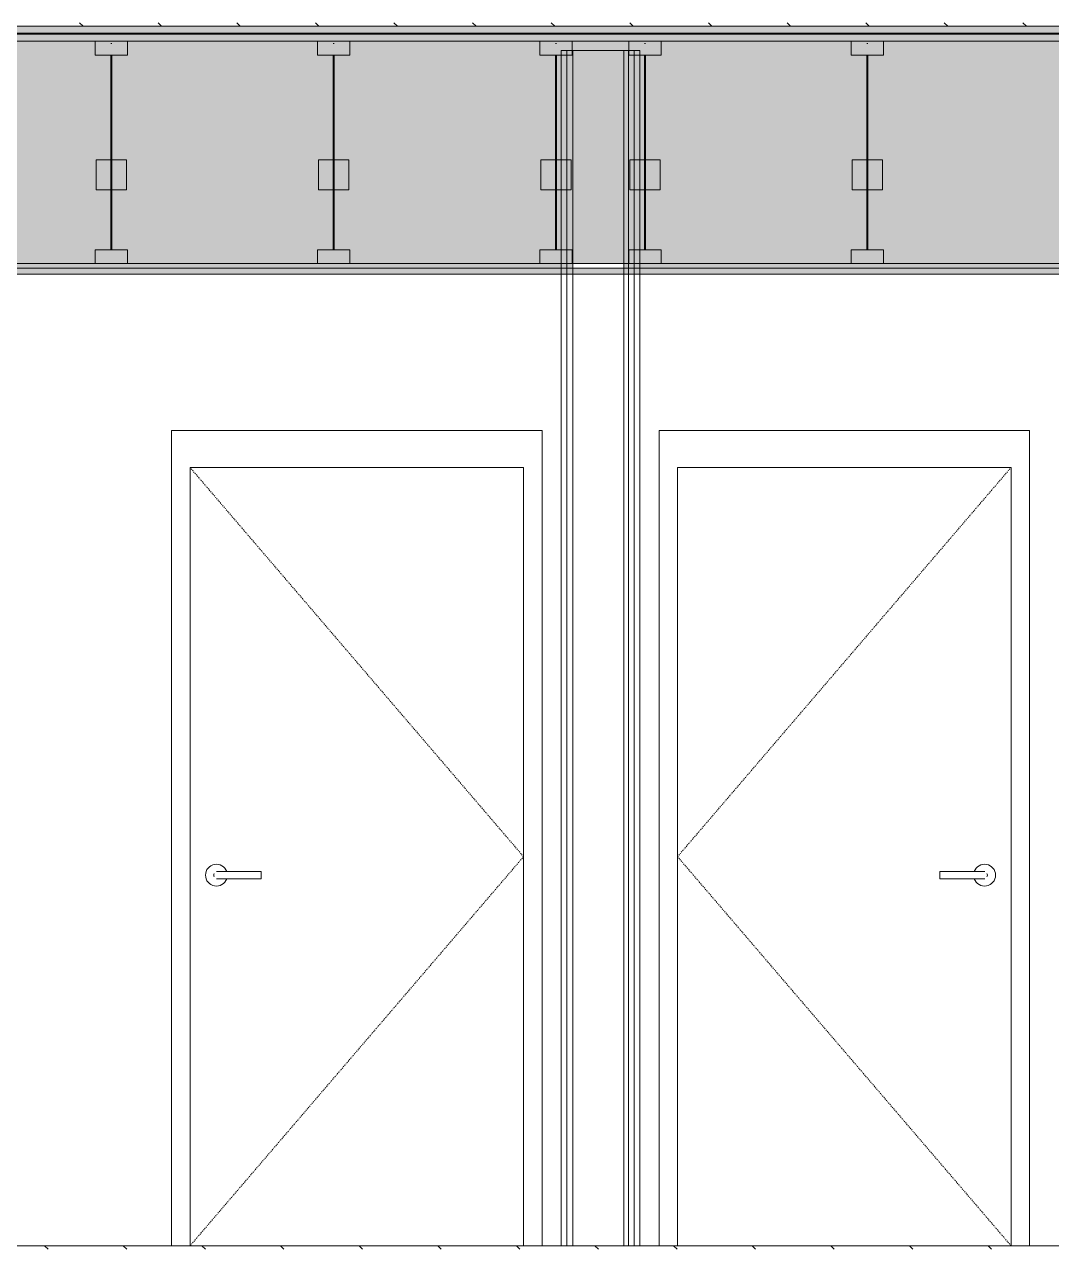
# Model space of a CAD drawing. Header units: inches. Extents: x -4168 to 1483, y -300 to 637.
# Drawn here: x -2776.9 to -2666, y 135.8 to 267.8 of the extents above; entities that cross this region are included whole.
import ezdxf

# ---------------------------------------------------------------- set-up
doc = ezdxf.new("R2010")
doc.units = ezdxf.units.IN
doc.header["$MEASUREMENT"] = 0
doc.linetypes.add('Dash 1_16_', pattern=[0.125, 0.0625, -0.0625])
doc.linetypes.add('Grid Line 1_2_', pattern=[0.875, 0.5, -0.125, 0.125, -0.125])
for name, color, linetype, lineweight in [('0-1', 7, 'Continuous', 5), ('0-3', 55, 'Continuous', 9), ('0-4', 7, 'Continuous', 9), ('A-DOOR-4', 7, 'Dash 1_16_', 9), ('A-DOOR-5', 7, 'Continuous', 9), ('A-DOOR-FRAM-3', 7, 'Continuous', 9), ('A-FLOR-2', 8, 'Continuous', 5), ('A-FLOR-3', 251, 'Continuous', 5), ('A-FLOR-7', 192, 'Continuous', 9), ('A-FLOR-LEVL-1', 51, 'Grid Line 1_2_', 9), ('A-FLOR-MCUT-2', 51, 'Continuous', 9), ('A-FLOR-PATT-1', 45, 'Continuous', 9), ('A-WALL-4', 250, 'Continuous', 13), ('I-WALL-3', 7, 'Continuous', 9), ('I-WALL-4', 55, 'Continuous', 9), ('S-BEAM-2', 7, 'Continuous', 9), ('S-BEAM-4', 55, 'Continuous', 9)]:
    doc.layers.add(name, color=color, linetype=linetype, lineweight=lineweight)
pattern_1 = [(135, (-3769.654, 146.633), (-4.24264, -4.24264), [])]

# ---------------------------------------------------------------- blocks, each defined once
blk = doc.blocks.new('HOLLOW METAL - UNIT DOOR-V36-BUILDING SECTION - NORTH_SOUTH THRU PARKING RAMP - LOOKING WEST')
at = {"layer": 'A-DOOR-4'}
for p, q in [((-3084.57, 352), (-3048.57, 310)), ((-3048.57, 310), (-3084.57, 268))]:
    blk.add_line(p, q, dxfattribs=at)
at = {"layer": 'A-DOOR-5'}
for p, q in [((-3084.57, 352), (-3084.57, 268)), ((-3048.57, 352), (-3084.57, 352)), ((-3048.57, 268), (-3048.57, 352)), ((-3076.9, 308.39), (-3081.03, 308.39)), ((-3081.03, 307.61), (-3076.9, 307.61)), ((-3076.9, 308.39), (-3076.9, 308)), ((-3076.9, 308), (-3076.9, 307.61))]:
    blk.add_line(p, q, dxfattribs=at)
at = {"layer": 'A-DOOR-5', "flags": 128}
for points in [[(-3081.03, 308.39), (-3081.05, 308.39), (-3081.08, 308.39), (-3081.1, 308.39), (-3081.12, 308.39), (-3081.15, 308.39), (-3081.17, 308.39), (-3081.19, 308.39), (-3081.22, 308.39), (-3081.24, 308.39), (-3081.26, 308.39), (-3081.28, 308.39), (-3081.3, 308.39), (-3081.32, 308.39), (-3081.34, 308.39), (-3081.36, 308.39), (-3081.38, 308.39), (-3081.4, 308.39), (-3081.42, 308.39), (-3081.44, 308.39), (-3081.45, 308.39), (-3081.47, 308.39), (-3081.49, 308.39), (-3081.5, 308.39), (-3081.51, 308.39), (-3081.53, 308.39), (-3081.54, 308.39), (-3081.55, 308.39), (-3081.56, 308.39), (-3081.57, 308.39), (-3081.58, 308.39), (-3081.59, 308.39), (-3081.6, 308.39), (-3081.6, 308.39), (-3081.61, 308.39), (-3081.61, 308.39), (-3081.62, 308.39), (-3081.62, 308.39), (-3081.62, 308.39), (-3081.62, 308.39)], [(-3081.62, 307.61), (-3081.62, 307.61), (-3081.62, 307.61), (-3081.62, 307.61), (-3081.61, 307.61), (-3081.61, 307.61), (-3081.6, 307.61), (-3081.6, 307.61), (-3081.59, 307.61), (-3081.58, 307.61), (-3081.57, 307.61), (-3081.56, 307.61), (-3081.55, 307.61), (-3081.54, 307.61), (-3081.53, 307.61), (-3081.52, 307.61), (-3081.5, 307.61), (-3081.49, 307.61), (-3081.47, 307.61), (-3081.46, 307.61), (-3081.44, 307.61), (-3081.42, 307.61), (-3081.41, 307.61), (-3081.39, 307.61), (-3081.37, 307.61), (-3081.35, 307.61), (-3081.33, 307.61), (-3081.31, 307.61), (-3081.29, 307.61), (-3081.27, 307.61), (-3081.24, 307.61), (-3081.22, 307.61), (-3081.2, 307.61), (-3081.18, 307.61), (-3081.15, 307.61), (-3081.13, 307.61), (-3081.11, 307.61), (-3081.08, 307.61), (-3081.06, 307.61), (-3081.04, 307.61), (-3081.03, 307.61)]]:
    blk.add_lwpolyline(points, dxfattribs=at)
at = {"layer": 'A-DOOR-5'}
for centre, radius, start, end in [((-3081.72, 308), 1.18, 19.6343, 180), ((-3081.72, 308), 1.18, 180, 340.4367), ((-3081.62, 308), 0.394, 150, 180), ((-3081.62, 308), 0.394, 180, 210), ((-3081.62, 308), 0.394, 90, 105), ((-3081.62, 308), 0.394, 255, 270)]:
    blk.add_arc(centre, radius, start, end, dxfattribs=at)
at = {"layer": 'A-DOOR-FRAM-3'}
for p, q in [((-3086.57, 356), (-3086.57, 268)), ((-3046.57, 356), (-3086.57, 356)), ((-3046.57, 268), (-3046.57, 356)), ((-3084.57, 268), (-3084.57, 352)), ((-3084.57, 352), (-3048.57, 352)), ((-3048.57, 268), (-3048.57, 352))]:
    blk.add_line(p, q, dxfattribs=at)
blk = doc.blocks.new('HOLLOW METAL - UNIT DOOR-V37-BUILDING SECTION - NORTH_SOUTH THRU PARKING RAMP - LOOKING WEST')
at = {"layer": 'A-DOOR-4'}
for p, q in [((-2670.41, 352), (-2706.41, 310)), ((-2706.41, 310), (-2670.41, 268))]:
    blk.add_line(p, q, dxfattribs=at)
at = {"layer": 'A-DOOR-5'}
for p, q in [((-2670.41, 352), (-2706.41, 352)), ((-2706.41, 352), (-2706.41, 268)), ((-2670.41, 268), (-2670.41, 352)), ((-2673.95, 308.39), (-2678.09, 308.39)), ((-2678.09, 308), (-2678.09, 308.39)), ((-2678.09, 307.61), (-2678.09, 308)), ((-2678.09, 307.61), (-2673.95, 307.61))]:
    blk.add_line(p, q, dxfattribs=at)
at = {"layer": 'A-DOOR-5', "flags": 128}
for points in [[(-2673.36, 308.39), (-2673.36, 308.39), (-2673.37, 308.39), (-2673.37, 308.39), (-2673.37, 308.39), (-2673.38, 308.39), (-2673.38, 308.39), (-2673.39, 308.39), (-2673.39, 308.39), (-2673.4, 308.39), (-2673.41, 308.39), (-2673.42, 308.39), (-2673.43, 308.39), (-2673.44, 308.39), (-2673.45, 308.39), (-2673.47, 308.39), (-2673.48, 308.39), (-2673.5, 308.39), (-2673.51, 308.39), (-2673.53, 308.39), (-2673.54, 308.39), (-2673.56, 308.39), (-2673.58, 308.39), (-2673.6, 308.39), (-2673.62, 308.39), (-2673.64, 308.39), (-2673.66, 308.39), (-2673.68, 308.39), (-2673.7, 308.39), (-2673.72, 308.39), (-2673.74, 308.39), (-2673.76, 308.39), (-2673.79, 308.39), (-2673.81, 308.39), (-2673.83, 308.39), (-2673.85, 308.39), (-2673.88, 308.39), (-2673.9, 308.39), (-2673.92, 308.39), (-2673.95, 308.39), (-2673.95, 308.39)], [(-2673.95, 307.61), (-2673.93, 307.61), (-2673.91, 307.61), (-2673.88, 307.61), (-2673.86, 307.61), (-2673.84, 307.61), (-2673.81, 307.61), (-2673.79, 307.61), (-2673.77, 307.61), (-2673.75, 307.61), (-2673.72, 307.61), (-2673.7, 307.61), (-2673.68, 307.61), (-2673.66, 307.61), (-2673.64, 307.61), (-2673.62, 307.61), (-2673.6, 307.61), (-2673.58, 307.61), (-2673.57, 307.61), (-2673.55, 307.61), (-2673.53, 307.61), (-2673.52, 307.61), (-2673.5, 307.61), (-2673.49, 307.61), (-2673.47, 307.61), (-2673.46, 307.61), (-2673.45, 307.61), (-2673.43, 307.61), (-2673.42, 307.61), (-2673.41, 307.61), (-2673.4, 307.61), (-2673.4, 307.61), (-2673.39, 307.61), (-2673.38, 307.61), (-2673.38, 307.61), (-2673.37, 307.61), (-2673.37, 307.61), (-2673.37, 307.61), (-2673.37, 307.61), (-2673.36, 307.61)]]:
    blk.add_lwpolyline(points, dxfattribs=at)
at = {"layer": 'A-DOOR-5'}
for centre, radius, start, end in [((-2673.27, 308), 1.18, 0, 160.3657), ((-2673.27, 308), 1.18, 199.5633, 0), ((-2673.36, 308), 0.394, 75, 90), ((-2673.36, 308), 0.394, 270, 285), ((-2673.36, 308), 0.394, 0, 30), ((-2673.36, 308), 0.394, 330, 0)]:
    blk.add_arc(centre, radius, start, end, dxfattribs=at)
at = {"layer": 'A-DOOR-FRAM-3'}
for p, q in [((-2708.41, 356), (-2708.41, 268)), ((-2668.41, 356), (-2708.41, 356)), ((-2668.41, 268), (-2668.41, 356)), ((-2706.41, 352), (-2706.41, 268)), ((-2706.41, 352), (-2670.41, 352)), ((-2670.41, 352), (-2670.41, 268))]:
    blk.add_line(p, q, dxfattribs=at)
blk = doc.blocks.new('CTR - 1st Phase - Common Walls_rvt-1-BUILDING SECTION - NORTH_SOUTH THRU PARKING RAMP - LOOKING WEST')
at = {"layer": 'A-WALL-4'}
for p, q in [((-2718.35, 265), (-2718.35, 136)), ((-2717.72, 265), (-2717.72, 136)), ((-2712.22, 265), (-2712.22, 136)), ((-2711.72, 265), (-2711.72, 136)), ((-2711.1, 265), (-2711.1, 136))]:
    blk.add_line(p, q, dxfattribs=at)
at = {"layer": 'I-WALL-3'}
for p, q in [((-2718.97, 265), (-2718.97, 136)), ((-2710.47, 265), (-2718.97, 265)), ((-2710.47, 136), (-2710.47, 265)), ((-2718.97, 136), (-2710.47, 136))]:
    blk.add_line(p, q, dxfattribs=at)
at = {"layer": 'I-WALL-4'}
for p, q in [((-2761.04, 136), (-2761.04, 224)), ((-2761.04, 224), (-2721.04, 224)), ((-2721.04, 224), (-2721.04, 136)), ((-2708.41, 136), (-2708.41, 224)), ((-2708.41, 224), (-2668.41, 224)), ((-2668.41, 224), (-2668.41, 136))]:
    blk.add_line(p, q, dxfattribs=at)
at = {"layer": '0-4'}
for name, p in [('HOLLOW METAL - UNIT DOOR-V36-BUILDING SECTION - NORTH_SOUTH THRU PARKING RAMP - LOOKING WEST', (325.54, -132)), ('HOLLOW METAL - UNIT DOOR-V37-BUILDING SECTION - NORTH_SOUTH THRU PARKING RAMP - LOOKING WEST', (0, -132))]:
    blk.add_blockref(name, p, dxfattribs=at)
blk = doc.blocks.new('TRUSS - 24_-V44-BUILDING SECTION - NORTH_SOUTH THRU PARKING RAMP - LOOKING WEST')
at = {"layer": 'S-BEAM-2'}
for p, q in [((-3082.57, 266), (-3086.07, 266)), ((-3086.07, 266), (-3086.07, 264.5)), ((-3082.57, 264.5), (-3082.57, 266)), ((-3086.07, 264.5), (-3082.57, 264.5)), ((-3082.7, 253.22), (-3085.95, 253.22)), ((-3085.95, 253.22), (-3085.95, 249.97)), ((-3082.7, 249.97), (-3082.7, 253.22)), ((-3085.95, 249.97), (-3082.7, 249.97)), ((-3082.57, 243.5), (-3086.07, 243.5)), ((-3086.07, 243.5), (-3086.07, 242)), ((-3082.57, 242), (-3082.57, 243.5)), ((-3086.07, 242), (-3082.57, 242))]:
    blk.add_line(p, q, dxfattribs=at)
at = {"layer": 'S-BEAM-4'}
for p, q in [((-3084.39, 265.75), (-3084.26, 265.75)), ((-3084.39, 243.5), (-3084.39, 264.5)), ((-3084.26, 264.5), (-3084.26, 243.5))]:
    blk.add_line(p, q, dxfattribs=at)
blk = doc.blocks.new('TRUSS - 24_-2435216-BUILDING SECTION - NORTH_SOUTH THRU PARKING RAMP - LOOKING WEST')
at = {"layer": 'S-BEAM-2'}
for p, q in [((-2663.67, 134), (-2663.67, 132.5)), ((-2660.17, 134), (-2663.67, 134)), ((-2660.17, 132.5), (-2660.17, 134)), ((-2663.67, 132.5), (-2660.17, 132.5)), ((-2660.3, 121.22), (-2663.55, 121.22)), ((-2663.55, 121.22), (-2663.55, 117.97)), ((-2660.3, 117.97), (-2660.3, 121.22)), ((-2663.55, 117.97), (-2660.3, 117.97)), ((-2663.67, 111.5), (-2663.67, 110)), ((-2660.17, 111.5), (-2663.67, 111.5)), ((-2660.17, 110), (-2660.17, 111.5)), ((-2663.67, 110), (-2660.17, 110))]:
    blk.add_line(p, q, dxfattribs=at)
at = {"layer": 'S-BEAM-4'}
for p, q in [((-2661.86, 133.75), (-2661.99, 133.75)), ((-2661.99, 132.5), (-2661.99, 111.5)), ((-2661.86, 111.5), (-2661.86, 132.5))]:
    blk.add_line(p, q, dxfattribs=at)
blk = doc.blocks.new('CTR - 1st Phase - Structure_rvt-1-BUILDING SECTION - NORTH_SOUTH THRU PARKING RAMP - LOOKING WEST')
at = {"layer": '0-3'}
for name, p in [('TRUSS - 24_-V44-BUILDING SECTION - NORTH_SOUTH THRU PARKING RAMP - LOOKING WEST', (316.8, 0)), ('TRUSS - 24_-V44-BUILDING SECTION - NORTH_SOUTH THRU PARKING RAMP - LOOKING WEST', (340.8, 0)), ('TRUSS - 24_-V44-BUILDING SECTION - NORTH_SOUTH THRU PARKING RAMP - LOOKING WEST', (364.8, 0)), ('TRUSS - 24_-2435216-BUILDING SECTION - NORTH_SOUTH THRU PARKING RAMP - LOOKING WEST', (-48, 132)), ('TRUSS - 24_-2435216-BUILDING SECTION - NORTH_SOUTH THRU PARKING RAMP - LOOKING WEST', (-24, 132))]:
    blk.add_blockref(name, p, dxfattribs=at)

msp = doc.modelspace()

# ---------------------------------------------------------------- hatches: boundary and pattern name
at = {"layer": 'A-FLOR-2'}
h = msp.add_hatch(color=256, dxfattribs=at)
h.paths.add_polyline_path([(-2924.0475, 266.75), (-2076.1737, 266.75), (-2076.1737, 266.875), (-2542.776, 266.875), (-3408.6737, 266.875), (-3408.6737, 266.75), (-2932.4271, 266.75)], flags=0)
h.paths.add_polyline_path([(-3855.8487, 266.75), (-3481.1737, 266.75), (-3481.1737, 266.875), (-3857.9737, 266.875), (-3857.9737, 266.75)], flags=0)
at = {"layer": 'A-FLOR-3'}
h = msp.add_hatch(color=256, dxfattribs=at)
h.paths.add_polyline_path([(-2076.7987, 241.5), (-2076.1737, 241.5), (-2076.1737, 242), (-2510.9362, 242), (-2510.9362, 241.5), (-2094.4678, 241.5)], flags=0)
h.paths.add_polyline_path([(-3851.8487, 241.5), (-3486.6737, 241.5), (-3486.6737, 242), (-3852.4737, 242), (-3852.4737, 241.5)], flags=0)
h.paths.add_polyline_path([(-3479.2237, 241.5), (-3479.2237, 242), (-3481.1737, 241.9974), (-3481.1737, 241.5), (-3480.0487, 241.5)], flags=0)
h.paths.add_polyline_path([(-3403.1737, 241.5), (-3207.6362, 241.5), (-3207.6362, 242), (-3403.1737, 241.9979)], flags=0)
h.paths.add_polyline_path([(-2517.6372, 241.5), (-2516.4362, 241.5), (-2516.4362, 242), (-2712.2237, 242), (-2712.2237, 241.5), (-2521.827, 241.5)], flags=0)
h.paths.add_polyline_path([(-3202.1362, 241.5), (-2919.6362, 241.5), (-2919.6362, 242), (-3202.1362, 242), (-3202.1362, 241.9225)], flags=0)
h.paths.add_polyline_path([(-2731.3169, 241.5), (-2717.7237, 241.5), (-2717.7237, 242), (-2914.1362, 242), (-2914.1362, 241.5), (-2737.2362, 241.5)], flags=0)
at = {"layer": 'A-FLOR-PATT-1'}
h = msp.add_hatch(dxfattribs=at)
h.set_pattern_fill('FP_2', color=256, style=0, pattern_type=2)
h.set_pattern_definition(pattern_1)
h.paths.add_polyline_path([(-2920.7612, 267.625), (-2076.7987, 267.625), (-2076.7987, 268), (-3408.6737, 268), (-3408.6737, 267.625), (-2924.0475, 267.625)], flags=0)
h.paths.add_polyline_path([(-3855.8487, 267.625), (-3855.8175, 267.6271), (-3855.8487, 267.6271)], flags=0)
h.paths.add_polyline_path([(-3851.8487, 267.625), (-3479.2237, 267.625), (-3479.2237, 268), (-3851.8487, 268), (-3851.8487, 267.6311)], flags=0)
h = msp.add_hatch(dxfattribs=at)
h.set_pattern_fill('FP_3', color=256, style=0, pattern_type=2)
h.set_pattern_definition([(0, (-3769.654, 146.633), (15.36, 3.84), [1.267, -10.253, 1.267, -10.253, -61.44]), (0, (-3769.654, 146.633), (15.36, 3.84), [-23.04, 1.267, -21.773, 1.267, -10.253, -26.88]), (0, (-3769.654, 146.633), (15.36, 3.84), [-57.6, 1.267, -6.413, 1.267, -17.933]), (120, (-3763.894, 148.553), (-11.0055376, 11.38215), [1.267, -10.253, 1.267, -10.253, -61.44]), (120, (-3763.894, 148.553), (-11.0055376, 11.38215), [-23.04, 1.267, -21.773, 1.267, -10.253, -26.88]), (120, (-3763.894, 148.553), (-11.0055376, 11.38215), [-57.6, 1.267, -6.413, 1.267, -17.933]), (240, (-3761.974, 156.233), (-4.3544624, -15.22215), [1.267, -10.253, 1.267, -10.253, -61.44]), (240, (-3761.974, 156.233), (-4.3544624, -15.22215), [-23.04, 1.267, -21.773, 1.267, -10.253, -26.88]), (240, (-3761.974, 156.233), (-4.3544624, -15.22215), [-57.6, 1.267, -6.413, 1.267, -17.933])])
h.paths.add_polyline_path([(-2949.1863, 266.875), (-2076.1737, 266.875), (-2076.1737, 267.625), (-3408.6737, 267.625), (-3408.6737, 266.875), (-2953.3761, 266.875)], flags=0)
h.paths.add_polyline_path([(-3855.8175, 266.875), (-3479.2237, 266.875), (-3479.2237, 267.625), (-3851.8487, 267.625), (-3851.8487, 267), (-3855.8175, 267.0036), (-3855.8487, 267), (-3857.9737, 267), (-3857.9423, 266.875), (-3855.8487, 266.875)], flags=0)
h = msp.add_hatch(dxfattribs=at)
h.set_pattern_fill('FP_4', color=256, style=0, pattern_type=2)
h.set_pattern_definition([(0, (-3769.654, 146.633), (0, 4.798), []), (315, (-3769.654, 146.633), (4.7984266, 0), [6.786, -6.786]), (45, (-3769.654, 146.633), (4.7984266, 0), [6.786, -6.786])])
h.paths.add_polyline_path([(-3855.8175, 266), (-3479.2237, 266), (-3479.2237, 266.75), (-3857.9737, 266.75), (-3857.9737, 266), (-3855.8487, 266)], flags=0)
h.paths.add_polyline_path([(-2076.1737, 266), (-2076.1737, 266.75), (-3408.6737, 266.75), (-3408.6737, 266), (-2077.7086, 266)], flags=0)
h = msp.add_hatch(dxfattribs=at)
h.set_pattern_fill('FP_1', color=256, style=0, pattern_type=2)
h.set_pattern_definition([(161.57, (-3769.174, 147.113), (-3.8399538, -1.54e-05), [0, -27.322, 3.034, 0]), (18.43, (-3770.134, 147.113), (-3.8399538, 1.54e-05), [0, -27.322, 3.034, 0]), (108.43, (-3769.174, 147.113), (1.919622, -9.6005246), [9.106, -21.25]), (71.57, (-3770.134, 147.113), (1.919622, 9.6005246), [9.106, -21.25])])
h.paths.add_polyline_path([(-3857.9737, 242), (-3479.2237, 242), (-3479.2237, 266), (-3857.9737, 266), (-3857.9737, 263.7483)], flags=0)
h.paths.add_polyline_path([(-2094.4678, 242), (-2070.6737, 242), (-2070.6737, 266), (-3408.6737, 266), (-3408.6737, 242), (-2098.6575, 242)], flags=0)
h = msp.add_hatch(dxfattribs=at)
h.set_pattern_fill('FP_5', color=256, style=0, pattern_type=2)
h.set_pattern_definition([(0, (-3769.654, 146.633), (30.72, 7.68), [1.267, -21.773, 1.267, -21.773, -122.88]), (0, (-3769.654, 146.633), (30.72, 7.68), [-46.08, 1.267, -44.813, 1.267, -21.773, -53.76]), (0, (-3769.654, 146.633), (30.72, 7.68), [-115.2, 1.267, -14.093, 1.267, -37.133]), (120, (-3758.134, 150.473), (-22.011075, 22.7643), [1.267, -21.773, 1.267, -21.773, -122.88]), (120, (-3758.134, 150.473), (-22.011075, 22.7643), [-46.08, 1.267, -44.813, 1.267, -21.773, -53.76]), (120, (-3758.134, 150.473), (-22.011075, 22.7643), [-115.2, 1.267, -14.093, 1.267, -37.133]), (240, (-3754.294, 165.833), (-8.708925, -30.4443), [1.267, -21.773, 1.267, -21.773, -122.88]), (240, (-3754.294, 165.833), (-8.708925, -30.4443), [-46.08, 1.267, -44.813, 1.267, -21.773, -53.76]), (240, (-3754.294, 165.833), (-8.708925, -30.4443), [-115.2, 1.267, -14.093, 1.267, -37.133])])
h.paths.add_polyline_path([(-3479.2237, 240.875), (-3479.2237, 241.5), (-3481.1737, 241.5), (-3481.1737, 240.875), (-3480.0487, 240.875)], flags=0)
h.paths.add_polyline_path([(-3486.6737, 240.875), (-3486.6737, 241.5), (-3851.8487, 241.5), (-3851.8487, 240.875), (-3487.2987, 240.875)], flags=0)
h.paths.add_polyline_path([(-3066.5006, 240.875), (-2076.7987, 240.875), (-2076.7987, 241.5), (-3408.6737, 241.5), (-3408.6737, 240.875), (-3069.3386, 240.875)], flags=0)
h = msp.add_hatch(dxfattribs=at)
h.set_pattern_fill('FP_2', color=256, style=0, pattern_type=2)
h.set_pattern_definition(pattern_1)
h.paths.add_polyline_path([(-2664.2801, 135.625), (-2076.7987, 135.625), (-2076.7987, 136), (-3203.3237, 136), (-3203.3237, 135.625), (-2668.4112, 135.625)], flags=0)

# ---------------------------------------------------------------- linework, layer by layer
at = {"layer": 'A-FLOR-7'}
for p, q in [((-3408.6737, 240.875), (-2076.7987, 240.875)), ((-2556.0612, 136), (-2873.3862, 136))]:
    msp.add_line(p, q, dxfattribs=at)
at = {"layer": 'A-FLOR-LEVL-1'}
msp.add_line((-4167.9645, 136), (-1830.091, 136), dxfattribs=at)
at = {"layer": 'A-FLOR-MCUT-2'}
for p, q in [((-2076.7987, 267.625), (-3851.8487, 267.625)), ((-2076.1737, 266.875), (-3408.6737, 266.875)), ((-2076.1737, 266.75), (-3408.6737, 266.75)), ((-2076.1737, 266), (-3408.6737, 266)), ((-2076.1737, 242), (-3408.6737, 242)), ((-2076.7987, 241.5), (-3408.6737, 241.5))]:
    msp.add_line(p, q, dxfattribs=at)

# ---------------------------------------------------------------- block references
at = {"layer": '0-1'}
for name in ['CTR - 1st Phase - Structure_rvt-1-BUILDING SECTION - NORTH_SOUTH THRU PARKING RAMP - LOOKING WEST', 'CTR - 1st Phase - Common Walls_rvt-1-BUILDING SECTION - NORTH_SOUTH THRU PARKING RAMP - LOOKING WEST']:
    msp.add_blockref(name, (0, 0), dxfattribs=at)

doc.saveas('drawing.dxf')
